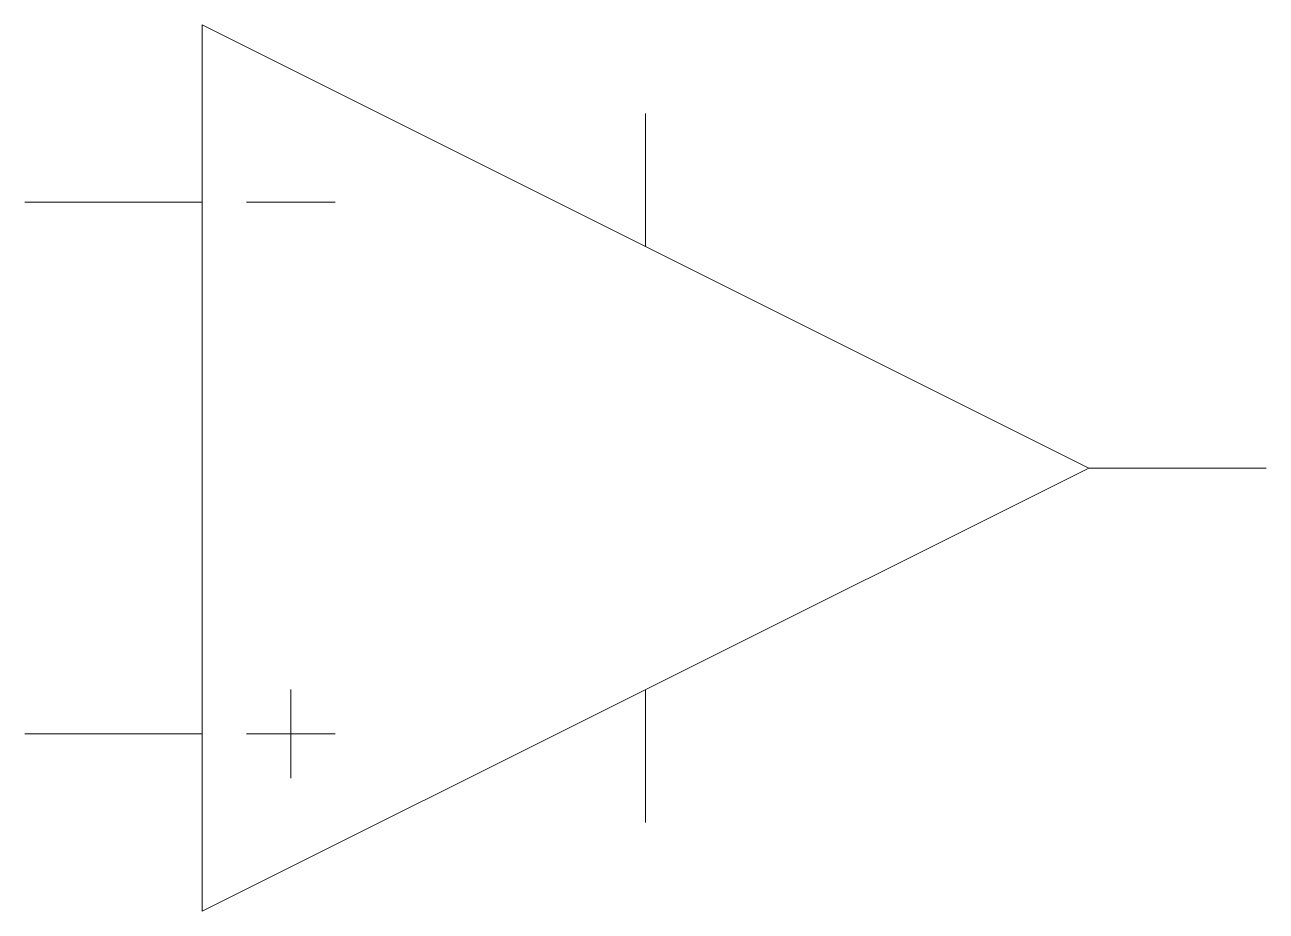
# Model space of a CAD drawing. Header units: millimetres. Extents: x 0 to 140, y -20 to 80.
import ezdxf

# ---------------------------------------------------------------- set-up
doc = ezdxf.new("R2010")
doc.units = ezdxf.units.MM
doc.layers.get('0').update_dxf_attribs({"lineweight": 0, "true_color": 0xffffff})

msp = doc.modelspace()

# ---------------------------------------------------------------- linework, layer by layer
for p, q in [((20, 80), (20, -20)), ((120, 30), (20, 80)), ((70, 55), (70, 70)), ((20, 60), (0, 60)), ((25, 60), (35, 60)), ((20, -20), (120, 30)), ((120, 30), (140, 30)), ((30, 5), (30, -5)), ((70, 5), (70, -10)), ((20, 0), (0, 0)), ((25, 0), (35, 0))]:
    msp.add_line(p, q)

doc.saveas('drawing.dxf')
